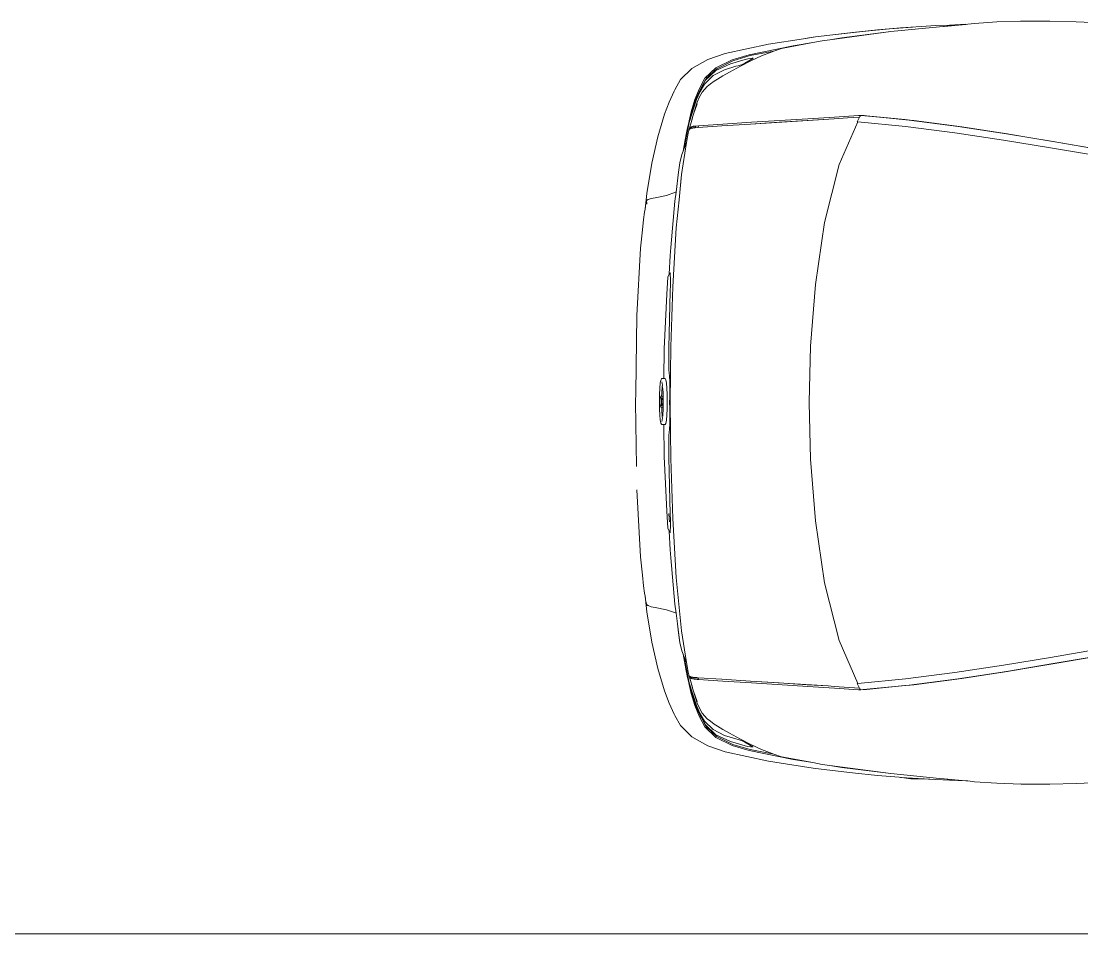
# Model space of a CAD drawing. Header units: inches. Extents: x 1944 to 3775, y -462 to 1299.
# Drawn here: x 3403.1 to 3497.9, y 1212.1 to 1293.6 of the extents above; entities that cross this region are included whole.
import ezdxf

# ---------------------------------------------------------------- set-up
doc = ezdxf.new("R2010")
doc.units = ezdxf.units.IN
doc.header["$MEASUREMENT"] = 0
doc.layers.add('CAR', color=173, linetype='Continuous', lineweight=13)

# ---------------------------------------------------------------- blocks, each defined once
blk = doc.blocks.new('A$C49653148')
at = {"layer": 'CAR'}
for p, q in [((6.109, 33.321), (3.868, 33.094)), ((4.775, 33.182), (7.174, 33.406)), ((6.109, 33.321), (8.164, 33.496)), ((7.174, 33.406), (6.109, 33.321)), ((9.241, 33.567), (7.174, 33.406)), ((7.292, 33.164), (11.657, 33.592)), ((8.164, 33.496), (10.015, 33.623)), ((11.321, 33.7), (10.015, 33.623)), ((12.543, 33.753), (11.321, 33.7)), ((11.657, 33.592), (12.006, 33.617)), ((12.07, 33.617), (11.657, 33.592)), ((12.006, 33.617), (14.001, 33.82)), ((14.001, 33.802), (12.07, 33.617)), ((14.001, 33.82), (12.543, 33.753)), ((14.001, 33.802), (14.001, 33.82)), ((14.185, 33.82), (14.001, 33.802)), ((14.771, 33.892), (14.185, 33.82)), ((16.77, 34.026), (14.771, 33.892)), ((18.942, 34.092), (16.77, 34.026)), ((18.893, 34.084), (21.29, 34.093)), ((18.942, 34.092), (21.29, 34.093)), ((21.292, 34.093), (21.29, 34.093)), ((21.292, 34.093), (21.501, 34.094)), ((21.516, 34.094), (21.501, 34.094)), ((23.868, 34.046), (21.516, 34.094)), ((26.025, 33.952), (23.868, 34.046)), ((-3.627, 32.041), (-0.516, 32.522)), ((-0.516, 32.522), (0.579, 32.691)), ((-0.031, 32.603), (-0.516, 32.522)), ((-0.031, 32.603), (0.579, 32.691)), ((1.165, 32.34), (0.329, 32.183)), ((0.579, 32.691), (1.859, 32.841)), ((1.848, 32.432), (1.165, 32.34)), ((7.292, 33.164), (1.848, 32.432)), ((1.848, 32.432), (2.919, 32.607)), ((1.859, 32.841), (4.775, 33.182)), ((3.868, 33.094), (1.859, 32.841)), ((2.919, 32.607), (7.292, 33.164)), ((3.868, 33.094), (4.775, 33.182)), ((-3.627, 32.041), (-7.519, 31.22)), ((-5.359, 31.1), (-1.415, 31.898)), ((-3.151, 31.423), (-5.279, 31.02)), ((-3.321, 31.364), (-4.263, 31.005)), ((-3.151, 31.423), (-3.321, 31.364)), ((-2.476, 31.658), (-3.151, 31.423)), ((0.329, 32.183), (-2.476, 31.658)), ((-1.415, 31.898), (0.329, 32.183)), ((-9.046, 30.683), (-10.495, 29.865)), ((-7.519, 31.22), (-9.046, 30.683)), ((-8.34, 29.931), (-6.891, 30.639)), ((-6.811, 30.559), (-8.26, 29.851)), ((-5.732, 30.679), (-7.045, 30.298)), ((-6.891, 30.639), (-5.359, 31.1)), ((-5.279, 31.02), (-6.811, 30.559)), ((-5.2, 30.562), (-6.142, 30.07)), ((-6.042, 30.208), (-5.765, 30.357)), ((-5.765, 30.357), (-5.026, 30.764)), ((-5.477, 30.727), (-5.732, 30.679)), ((-5.239, 30.764), (-5.477, 30.727)), ((-5.08, 30.783), (-5.239, 30.764)), ((-4.263, 31.005), (-5.2, 30.562)), ((-5.01, 30.782), (-5.08, 30.783)), ((-5.026, 30.764), (-5.01, 30.782)), ((-10.495, 29.865), (-11.489, 28.873)), ((-9.329, 28.993), (-8.34, 29.931)), ((-8.346, 29.681), (-9.3, 28.78)), ((-8.26, 29.851), (-9.196, 28.963)), ((-8.591, 29.23), (-7.562, 29.752)), ((-7.045, 30.298), (-8.346, 29.681)), ((-7.128, 29.544), (-7.72, 29.21)), ((-7.562, 29.752), (-6.554, 30.063)), ((-6.142, 30.07), (-7.128, 29.544)), ((-6.554, 30.063), (-6.336, 30.111)), ((-6.336, 30.111), (-6.157, 30.164)), ((-6.157, 30.164), (-6.042, 30.208)), ((-11.489, 28.873), (-12.002, 27.954)), ((-9.816, 28.078), (-9.329, 28.993)), ((-9.746, 27.807), (-9.364, 28.476)), ((-9.667, 28.131), (-9.249, 28.912)), ((-9.3, 28.78), (-9.667, 28.131)), ((-9.309, 28.753), (-9.667, 28.131)), ((-9.364, 28.476), (-8.591, 29.23)), ((-8.823, 28.486), (-9.118, 28.261)), ((-8.498, 28.743), (-8.823, 28.486)), ((-8.203, 28.927), (-8.498, 28.743)), ((-7.72, 29.21), (-8.203, 28.927)), ((-12.069, 27.835), (-12.526, 26.85)), ((-12.069, 27.835), (-12.002, 27.954)), ((-10.222, 27.084), (-9.816, 28.078)), ((-9.758, 27.971), (-10.145, 27.12)), ((-10.08, 27.088), (-9.746, 27.807)), ((-9.569, 27.747), (-9.8, 27.321)), ((-9.667, 28.131), (-9.758, 27.971)), ((-9.118, 28.261), (-9.569, 27.747)), ((-12.526, 26.85), (-12.937, 25.776)), ((-10.721, 25.052), (-10.08, 27.088)), ((-10.145, 27.12), (-10.689, 25.193)), ((-10.689, 25.193), (-10.1, 27.102)), ((-10.558, 26), (-10.222, 27.084)), ((-10.003, 26.853), (-10.331, 25.784)), ((-10.024, 26.719), (-10.331, 25.784)), ((-9.8, 27.321), (-10.003, 26.853)), ((-12.937, 25.776), (-13.537, 23.752)), ((-11, 23.968), (-10.558, 26)), ((-10.331, 25.784), (-10.417, 25.521)), ((2.28, 25.521), (4.406, 25.667)), ((4.406, 25.667), (4.545, 25.666)), ((4.545, 25.578), (4.545, 25.666)), ((4.545, 25.666), (4.593, 25.665)), ((4.545, 25.578), (4.593, 25.665)), ((4.593, 25.665), (4.634, 25.665)), ((4.634, 25.665), (4.816, 25.656)), ((4.816, 25.656), (8.935, 25.253)), ((4.816, 25.656), (4.924, 25.651)), ((4.924, 25.651), (4.971, 25.648)), ((8.545, 25.299), (4.971, 25.648)), ((4.971, 25.648), (5.122, 25.638)), ((5.122, 25.638), (8.545, 25.299)), ((-11.088, 23.199), (-10.721, 25.052)), ((-10.87, 24.556), (-10.773, 24.923)), ((-10.773, 24.923), (-10.689, 25.193)), ((-10.485, 25.248), (-10.751, 24.331)), ((-10.614, 24.611), (-10.546, 24.654)), ((-10.548, 24.515), (-10.513, 24.665)), ((-10.546, 24.654), (-10.513, 24.665)), ((-10.513, 24.665), (-10.432, 24.693)), ((-10.417, 25.521), (-10.485, 25.248)), ((-10.422, 25.467), (-10.485, 25.248)), ((-10.432, 24.693), (-10.367, 24.703)), ((-10.406, 24.548), (-10.367, 24.703)), ((-10.367, 24.703), (-10.28, 24.717)), ((-10.28, 24.717), (-10.182, 24.724)), ((-10.182, 24.724), (-10.218, 24.566)), ((-10.182, 24.724), (-10.14, 24.727)), ((-10.178, 24.569), (-10.14, 24.727)), ((-10.14, 24.727), (-9.892, 24.744)), ((-9.892, 24.744), (-9.93, 24.586)), ((-7.806, 24.734), (-9.93, 24.586)), ((-9.892, 24.744), (-7.706, 24.892)), ((-5.236, 24.9), (-7.806, 24.734)), ((-7.706, 24.892), (-5.143, 25.057)), ((2.231, 25.363), (-5.236, 24.9)), ((-2.675, 25.06), (-5.236, 24.9)), ((-0.13, 25.368), (-5.143, 25.057)), ((-0.175, 25.22), (-2.675, 25.06)), ((2.231, 25.363), (-0.175, 25.22)), ((-0.13, 25.368), (2.28, 25.521)), ((3.436, 25.444), (2.231, 25.363)), ((2.69, 21.272), (4.355, 25.094)), ((4.512, 25.518), (3.436, 25.444)), ((4.511, 25.515), (3.436, 25.444)), ((4.282, 25.101), (4.511, 25.515)), ((4.355, 25.094), (4.282, 25.101)), ((8.625, 24.679), (4.355, 25.094)), ((4.511, 25.515), (4.512, 25.518)), ((4.512, 25.518), (4.545, 25.578)), ((8.545, 25.299), (9.026, 25.251)), ((13.024, 24.113), (8.625, 24.679)), ((8.935, 25.253), (13.318, 24.682)), ((13.39, 24.682), (9.026, 25.251)), ((9.026, 25.251), (9.368, 25.217)), ((9.368, 25.217), (13.651, 24.652)), ((13.318, 24.682), (17.648, 24.022)), ((17.72, 24.022), (13.39, 24.682)), ((13.651, 24.652), (17.875, 24.001)), ((-13.537, 23.752), (-14.052, 21.403)), ((-10.87, 24.556), (-11.072, 23.478)), ((-11.072, 23.478), (-11, 23.968)), ((-10.827, 24.092), (-10.96, 23.242)), ((-10.751, 24.331), (-10.827, 24.092)), ((-10.745, 24.343), (-10.751, 24.331)), ((-10.745, 24.343), (-10.7, 24.477)), ((-10.684, 24.445), (-10.745, 24.343)), ((-10.7, 24.477), (-10.656, 24.551)), ((-10.683, 24.446), (-10.684, 24.445)), ((-10.656, 24.551), (-10.683, 24.446)), ((-10.645, 24.471), (-10.683, 24.446)), ((-10.656, 24.551), (-10.624, 24.605)), ((-10.614, 24.611), (-10.645, 24.471)), ((-10.615, 24.49), (-10.645, 24.471)), ((-10.624, 24.605), (-10.614, 24.611)), ((-10.548, 24.515), (-10.615, 24.49)), ((-10.501, 24.532), (-10.548, 24.515)), ((-10.406, 24.548), (-10.501, 24.532)), ((-10.34, 24.557), (-10.406, 24.548)), ((-10.218, 24.566), (-10.34, 24.557)), ((-10.178, 24.569), (-10.218, 24.566)), ((-9.93, 24.586), (-10.178, 24.569)), ((17.375, 23.458), (13.024, 24.113)), ((17.648, 24.022), (21.823, 23.33)), ((17.853, 24), (17.72, 24.022)), ((17.853, 24), (17.875, 24.001)), ((20.005, 23.643), (17.853, 24)), ((17.875, 24.001), (20.005, 23.643)), ((-10.96, 23.242), (-11.407, 20.402)), ((-11.072, 23.478), (-11.259, 22.477)), ((-11.138, 22.799), (-11.223, 22.572)), ((-11.193, 22.696), (-11.17, 22.799)), ((-11.17, 22.799), (-11.147, 22.908)), ((-11.147, 22.908), (-11.088, 23.199)), ((-10.96, 23.242), (-11.138, 22.799)), ((21.571, 22.771), (17.375, 23.458)), ((20.005, 23.643), (22.147, 23.284)), ((25.507, 22.11), (21.571, 22.771)), ((21.823, 23.33), (25.742, 22.664)), ((22.147, 23.284), (26.14, 22.6)), ((-11.372, 22.178), (-11.56, 21.441)), ((-11.259, 22.477), (-11.372, 22.178)), ((-11.223, 22.572), (-11.259, 22.477)), ((-11.223, 22.572), (-11.193, 22.696)), ((-14.052, 21.403), (-14.504, 18.7)), ((-11.56, 21.441), (-11.68, 20.589)), ((1.374, 16.099), (2.69, 21.272)), ((-11.899, 18.82), (-11.68, 20.589)), ((-11.407, 20.402), (-11.629, 18.141)), ((-11.445, 20.092), (-11.629, 18.141)), ((-11.445, 20.092), (-11.407, 20.402)), ((-14.673, 17.282), (-14.504, 18.7)), ((-14.508, 18.164), (-14.532, 18.058)), ((-14.532, 18.058), (-14.402, 18.143)), ((-14.508, 17.731), (-14.532, 18.058)), ((-14.402, 18.143), (-14.131, 18.251)), ((-14.131, 18.251), (-13.762, 18.301)), ((-13.762, 18.301), (-12.742, 18.522)), ((-12.742, 18.522), (-11.934, 18.8)), ((-11.998, 18.021), (-12.369, 13.87)), ((-11.998, 18.021), (-11.899, 18.82)), ((-11.934, 18.8), (-11.899, 18.82)), ((-11.629, 18.141), (-11.877, 15.626)), ((-14.673, 17.282), (-14.709, 17.018)), ((-14.626, 17.619), (-14.673, 17.282)), ((-14.798, 16.38), (-14.913, 15.437)), ((-14.709, 17.018), (-14.798, 16.38)), ((-14.913, 15.437), (-15.083, 13.799)), ((-11.877, 15.626), (-12.193, 10.349)), ((0.554, 10.56), (1.374, 16.099)), ((-15.083, 13.799), (-15.413, 7.788)), ((-12.421, 13.147), (-12.369, 13.87)), ((-12.421, 13.147), (-12.516, 11.494)), ((-12.516, 11.494), (-12.622, 11.22)), ((-12.504, 11.523), (-12.516, 11.494)), ((-12.475, 11.57), (-12.504, 11.523)), ((-12.354, 11.583), (-12.475, 11.57)), ((-12.449, 11.55), (-12.475, 11.57)), ((-12.426, 11.481), (-12.449, 11.55)), ((-12.413, 11.375), (-12.426, 11.481)), ((-12.73, 9.704), (-12.622, 11.22)), ((-12.42, 9.958), (-12.393, 10.506)), ((-12.392, 11.149), (-12.413, 11.375)), ((-12.393, 10.506), (-12.385, 10.847)), ((-12.385, 10.847), (-12.392, 11.149)), ((0.129, 5.059), (0.554, 10.56)), ((-12.73, 9.704), (-12.965, 4.807)), ((-12.55, 4.893), (-12.42, 9.958)), ((-12.193, 10.349), (-12.369, 4.998)), ((-15.413, 7.788), (-15.499, 0.916)), ((-13, 2.149), (-12.965, 4.807)), ((-12.556, 3.233), (-12.55, 4.893)), ((-12.369, 4.998), (-12.392, 2.658)), ((0, 0), (0.129, 5.059)), ((-12.551, 3.01), (-12.556, 3.233)), ((-12.542, 2.872), (-12.551, 3.01)), ((-12.516, 2.695), (-12.542, 2.872)), ((-13.309, 1.73), (-13.26, 2.015)), ((-13.26, 2.015), (-13.204, 2.117)), ((-13.173, 2.149), (-13.204, 2.117)), ((-13, 2.149), (-13.173, 2.149)), ((-12.866, 2.149), (-13, 2.149)), ((-12.808, 2.044), (-12.866, 2.149)), ((-12.759, 1.752), (-12.808, 2.044)), ((-12.489, 2.331), (-12.516, 2.695)), ((-12.468, 1.945), (-12.489, 2.331)), ((-12.466, 1.48), (-12.468, 1.945)), ((-12.392, 2.658), (-12.418, 0)), ((-13.373, 0.734), (-13.347, 1.292)), ((-13.347, 1.292), (-13.309, 1.73)), ((-13.168, 1.831), (-13.185, 1.866)), ((-13.179, 0.836), (-13.168, 1.065)), ((-13.151, 1.775), (-13.168, 1.831)), ((-13.168, 1.065), (-13.154, 1.265)), ((-13.154, 1.265), (-13.139, 1.432)), ((-13.136, 1.701), (-13.151, 1.775)), ((-13.139, 1.432), (-13.117, 1.588)), ((-13.117, 1.588), (-13.136, 1.701)), ((-13.078, 1.183), (-13.098, 1.421)), ((-13.064, 0.943), (-13.078, 1.183)), ((-12.719, 1.306), (-12.759, 1.752)), ((-12.693, 0.741), (-12.719, 1.306)), ((-12.469, 0.462), (-12.467, 0.961)), ((-12.467, 0.961), (-12.466, 1.48)), ((-15.517, 0), (-15.499, 0.916)), ((-15.439, -5.72), (-15.517, 0)), ((-15.499, 0.916), (-15.511, 0)), ((-13.382, 0.09), (-13.373, 0.734)), ((-13.373, -0.554), (-13.382, 0.09)), ((-13.346, 0.086), (-13.34, 0.228)), ((-13.34, -0.056), (-13.346, 0.086)), ((-13.34, 0.228), (-13.32, 0.359)), ((-13.32, 0.359), (-13.289, 0.466)), ((-13.289, 0.466), (-13.249, 0.537)), ((-13.219, 0.567), (-13.249, 0.537)), ((-13.219, 0.567), (-13.187, 0.585)), ((-13.192, 0.233), (-13.191, 0.295)), ((-13.192, 0.171), (-13.192, 0.233)), ((-13.192, 0.108), (-13.192, 0.171)), ((-13.192, 0.035), (-13.192, 0.108)), ((-13.192, -0.038), (-13.192, 0.035)), ((-13.191, 0.356), (-13.189, 0.45)), ((-13.191, 0.295), (-13.191, 0.356)), ((-13.187, 0.585), (-13.179, 0.836)), ((-13.187, 0.556), (-13.187, 0.585)), ((-13.14, 0.39), (-13.167, 0.436)), ((-13.128, 0.568), (-13.164, 0.544)), ((-13.12, 0.335), (-13.14, 0.39)), ((-13.05, 0.568), (-13.128, 0.568)), ((-13.105, 0.266), (-13.12, 0.335)), ((-13.094, 0.182), (-13.105, 0.266)), ((-13.091, 0.083), (-13.094, 0.182)), ((-13.094, -0.016), (-13.091, 0.083)), ((-13.053, 0.678), (-13.064, 0.943)), ((-13.05, 0.568), (-13.053, 0.678)), ((-13.046, 0.393), (-13.05, 0.568)), ((-13.044, 0.09), (-13.046, 0.393)), ((-13.046, -0.205), (-13.044, 0.09)), ((-12.684, 0.09), (-12.693, 0.741)), ((-12.693, -0.561), (-12.684, 0.09)), ((-12.472, 0), (-12.469, 0.462)), ((-12.469, -0.47), (-12.472, 0)), ((-12.418, 0), (-12.392, -2.659)), ((0.129, -5.059), (0, 0)), ((-13.347, -1.112), (-13.373, -0.554)), ((-13.32, -0.187), (-13.34, -0.056)), ((-13.289, -0.293), (-13.32, -0.187)), ((-13.249, -0.364), (-13.289, -0.293)), ((-13.219, -0.395), (-13.249, -0.364)), ((-13.185, -0.413), (-13.219, -0.395)), ((-13.191, -0.11), (-13.192, -0.038)), ((-13.19, -0.181), (-13.191, -0.11)), ((-13.189, -0.284), (-13.19, -0.181)), ((-13.185, -0.413), (-13.186, -0.383)), ((-13.177, -0.658), (-13.185, -0.413)), ((-13.166, -0.881), (-13.177, -0.658)), ((-13.166, -0.269), (-13.139, -0.223)), ((-13.152, -1.075), (-13.166, -0.881)), ((-13.127, -0.394), (-13.163, -0.37)), ((-13.139, -0.223), (-13.12, -0.168)), ((-13.051, -0.394), (-13.127, -0.394)), ((-13.12, -0.168), (-13.105, -0.099)), ((-13.105, -0.099), (-13.094, -0.016)), ((-13.077, -0.979), (-13.063, -0.743)), ((-13.063, -0.743), (-13.053, -0.484)), ((-13.053, -0.484), (-13.051, -0.394)), ((-13.051, -0.394), (-13.046, -0.205)), ((-12.719, -1.126), (-12.693, -0.561)), ((-12.467, -0.961), (-12.469, -0.47)), ((-13.309, -1.55), (-13.347, -1.112)), ((-13.26, -1.835), (-13.309, -1.55)), ((-13.204, -1.937), (-13.26, -1.835)), ((-13.184, -1.685), (-13.166, -1.647)), ((-13.166, -1.647), (-13.149, -1.587)), ((-13.136, -1.236), (-13.152, -1.075)), ((-13.149, -1.587), (-13.133, -1.506)), ((-13.114, -1.386), (-13.136, -1.236)), ((-13.133, -1.506), (-13.114, -1.386)), ((-13.095, -1.215), (-13.077, -0.979)), ((-12.866, -1.969), (-12.808, -1.864)), ((-12.808, -1.864), (-12.759, -1.572)), ((-12.759, -1.572), (-12.719, -1.126)), ((-12.468, -1.945), (-12.466, -1.48)), ((-12.466, -1.48), (-12.467, -0.961)), ((-13.173, -1.969), (-13.204, -1.937)), ((-13.003, -1.969), (-13.173, -1.969)), ((-12.866, -1.969), (-13.003, -1.969)), ((-12.965, -4.807), (-13.003, -1.969)), ((-12.542, -2.872), (-12.516, -2.695)), ((-12.516, -2.695), (-12.489, -2.331)), ((-12.489, -2.331), (-12.468, -1.945)), ((-12.392, -2.659), (-12.369, -4.998)), ((-12.556, -3.233), (-12.551, -3.01)), ((-12.55, -4.893), (-12.556, -3.233)), ((-12.551, -3.01), (-12.542, -2.872)), ((-12.965, -4.807), (-12.73, -9.704)), ((-12.42, -9.958), (-12.55, -4.893)), ((-12.369, -4.998), (-12.193, -10.349)), ((0.554, -10.56), (0.129, -5.059)), ((-15.413, -7.788), (-15.083, -13.799)), ((-12.73, -9.704), (-12.622, -11.22)), ((-12.531, -9.919), (-12.511, -10.368)), ((-12.511, -10.368), (-12.495, -10.656)), ((-12.393, -10.506), (-12.42, -9.958)), ((-12.193, -10.349), (-11.877, -15.626)), ((-12.622, -11.22), (-12.516, -11.494)), ((-12.426, -11.481), (-12.413, -11.375)), ((-12.413, -11.375), (-12.392, -11.149)), ((-12.385, -10.847), (-12.393, -10.506)), ((-12.392, -11.149), (-12.385, -10.847)), ((1.374, -16.099), (0.554, -10.56)), ((-12.516, -11.494), (-12.421, -13.147)), ((-12.516, -11.494), (-12.504, -11.523)), ((-12.504, -11.523), (-12.475, -11.57)), ((-12.475, -11.57), (-12.449, -11.55)), ((-12.475, -11.57), (-12.354, -11.583)), ((-12.449, -11.55), (-12.426, -11.481)), ((-12.369, -13.87), (-12.421, -13.147)), ((-15.083, -13.799), (-14.913, -15.437)), ((-12.369, -13.87), (-11.998, -18.021)), ((-14.913, -15.437), (-14.798, -16.38)), ((-11.445, -20.092), (-11.877, -15.626)), ((2.69, -21.272), (1.374, -16.099)), ((-14.798, -16.38), (-14.709, -17.018)), ((-14.709, -17.018), (-14.666, -17.314)), ((-14.666, -17.314), (-14.631, -17.576)), ((-14.666, -17.314), (-14.643, -17.469)), ((-14.504, -18.7), (-14.631, -17.576)), ((-14.571, -17.838), (-14.532, -18.058)), ((-14.532, -18.058), (-14.508, -18.164)), ((-14.402, -18.143), (-14.532, -18.058)), ((-14.504, -18.7), (-14.052, -21.403)), ((-14.131, -18.251), (-14.402, -18.143)), ((-13.762, -18.301), (-14.131, -18.251)), ((-12.742, -18.522), (-13.762, -18.301)), ((-11.934, -18.8), (-12.742, -18.522)), ((-11.998, -18.021), (-11.895, -18.822)), ((-11.895, -18.822), (-11.934, -18.8)), ((-11.895, -18.822), (-11.774, -19.773)), ((-11.68, -20.589), (-11.774, -19.773)), ((-11.774, -19.773), (-11.56, -21.441)), ((-11.68, -20.589), (-11.56, -21.441)), ((-11.407, -20.402), (-11.445, -20.092)), ((-11.407, -20.402), (-10.96, -23.242)), ((-14.052, -21.403), (-13.537, -23.752)), ((-11.56, -21.441), (-11.372, -22.178)), ((4.355, -25.094), (2.69, -21.272)), ((-11.372, -22.178), (-11.259, -22.477)), ((-11.259, -22.477), (-11.072, -23.478)), ((-11.259, -22.477), (-11.223, -22.572)), ((-11.193, -22.696), (-11.223, -22.572)), ((-11.223, -22.572), (-11.138, -22.799)), ((-11.17, -22.799), (-11.193, -22.696)), ((25.507, -22.11), (21.571, -22.771)), ((21.823, -23.33), (25.742, -22.664)), ((26.14, -22.6), (22.147, -23.284)), ((-11.147, -22.908), (-11.17, -22.799)), ((-11.088, -23.199), (-11.147, -22.908)), ((-11.138, -22.799), (-10.96, -23.242)), ((-10.721, -25.052), (-11.088, -23.199)), ((-11, -23.968), (-11.072, -23.478)), ((-11.072, -23.478), (-10.87, -24.556)), ((-10.96, -23.242), (-10.827, -24.092)), ((17.375, -23.458), (13.024, -24.113)), ((21.571, -22.771), (17.375, -23.458)), ((17.648, -24.022), (21.823, -23.33)), ((20.006, -23.643), (17.853, -24)), ((20.006, -23.643), (17.875, -24.001)), ((22.147, -23.284), (20.006, -23.643)), ((-13.537, -23.752), (-12.937, -25.776)), ((-10.558, -26), (-11, -23.968)), ((-10.773, -24.923), (-10.87, -24.556)), ((-10.827, -24.092), (-10.751, -24.331)), ((-10.751, -24.331), (-10.485, -25.248)), ((-10.751, -24.331), (-10.745, -24.343)), ((-10.7, -24.477), (-10.745, -24.343)), ((-10.745, -24.343), (-10.684, -24.445)), ((-10.656, -24.551), (-10.7, -24.477)), ((-10.684, -24.445), (-10.683, -24.446)), ((-10.683, -24.446), (-10.656, -24.551)), ((-10.683, -24.446), (-10.645, -24.471)), ((-10.624, -24.605), (-10.656, -24.551)), ((-10.645, -24.471), (-10.614, -24.611)), ((-10.645, -24.471), (-10.615, -24.49)), ((-10.614, -24.611), (-10.624, -24.605)), ((-10.615, -24.49), (-10.548, -24.515)), ((-10.546, -24.654), (-10.614, -24.611)), ((-10.513, -24.665), (-10.548, -24.515)), ((-10.548, -24.515), (-10.501, -24.532)), ((-10.501, -24.532), (-10.406, -24.548)), ((-10.367, -24.703), (-10.406, -24.548)), ((-10.406, -24.548), (-10.34, -24.557)), ((-10.34, -24.557), (-10.218, -24.566)), ((-10.218, -24.566), (-10.182, -24.724)), ((-10.218, -24.566), (-10.04, -24.578)), ((-10.012, -24.736), (-10.04, -24.578)), ((-10.04, -24.578), (-9.93, -24.586)), ((-9.93, -24.586), (-9.892, -24.744)), ((-9.93, -24.586), (-7.806, -24.734)), ((13.024, -24.113), (8.625, -24.679)), ((13.318, -24.682), (17.648, -24.022)), ((17.72, -24.022), (13.39, -24.682)), ((17.875, -24.001), (13.651, -24.652)), ((17.853, -24), (17.72, -24.022)), ((17.875, -24.001), (17.853, -24)), ((-10.689, -25.193), (-10.773, -24.923)), ((-10.08, -27.088), (-10.721, -25.052)), ((-10.689, -25.193), (-10.145, -27.12)), ((-10.1, -27.102), (-10.689, -25.193)), ((-10.513, -24.665), (-10.546, -24.654)), ((-10.432, -24.693), (-10.513, -24.665)), ((-10.485, -25.248), (-10.417, -25.521)), ((-10.485, -25.248), (-10.422, -25.467)), ((-10.367, -24.703), (-10.432, -24.693)), ((-10.417, -25.521), (-10.331, -25.784)), ((-10.28, -24.717), (-10.367, -24.703)), ((-10.182, -24.724), (-10.28, -24.717)), ((-10.012, -24.736), (-10.182, -24.724)), ((-9.892, -24.744), (-10.012, -24.736)), ((-7.706, -24.892), (-9.892, -24.744)), ((-7.806, -24.734), (-5.236, -24.9)), ((-5.143, -25.057), (-7.706, -24.892)), ((-5.236, -24.9), (-2.675, -25.06)), ((1.692, -25.329), (-5.236, -24.9)), ((-0.13, -25.368), (-5.143, -25.057)), ((-2.675, -25.06), (-0.175, -25.22)), ((-0.175, -25.22), (1.692, -25.329)), ((2.28, -25.521), (-0.13, -25.368)), ((1.692, -25.329), (2.231, -25.363)), ((2.231, -25.363), (4.511, -25.515)), ((2.231, -25.363), (4.512, -25.518)), ((4.406, -25.667), (2.28, -25.521)), ((4.355, -25.094), (4.282, -25.101)), ((4.282, -25.101), (4.511, -25.515)), ((8.625, -24.679), (4.355, -25.094)), ((4.511, -25.515), (4.512, -25.518)), ((4.512, -25.518), (4.545, -25.578)), ((4.545, -25.666), (4.545, -25.578)), ((4.545, -25.578), (4.593, -25.665)), ((4.816, -25.656), (8.935, -25.253)), ((8.546, -25.299), (4.971, -25.648)), ((8.546, -25.299), (5.122, -25.638)), ((9.026, -25.251), (8.546, -25.299)), ((8.935, -25.253), (13.318, -24.682)), ((13.39, -24.682), (9.026, -25.251)), ((9.368, -25.217), (9.026, -25.251)), ((13.651, -24.652), (9.368, -25.217)), ((-12.937, -25.776), (-12.526, -26.85)), ((-10.222, -27.084), (-10.558, -26)), ((-10.331, -25.784), (-10.003, -26.853)), ((-10.331, -25.784), (-10.024, -26.719)), ((4.545, -25.666), (4.406, -25.667)), ((4.593, -25.665), (4.545, -25.666)), ((4.634, -25.665), (4.593, -25.665)), ((4.816, -25.656), (4.634, -25.665)), ((4.924, -25.651), (4.816, -25.656)), ((4.971, -25.648), (4.924, -25.651)), ((5.122, -25.638), (4.971, -25.648)), ((-12.526, -26.85), (-12.069, -27.835)), ((-9.816, -28.078), (-10.222, -27.084)), ((-10.145, -27.12), (-9.758, -27.971)), ((-9.746, -27.807), (-10.08, -27.088)), ((-10.003, -26.853), (-9.8, -27.321)), ((-9.8, -27.321), (-9.569, -27.747)), ((-12.002, -27.954), (-12.069, -27.835)), ((-12.002, -27.954), (-11.489, -28.873)), ((-9.329, -28.993), (-9.816, -28.078)), ((-9.667, -28.131), (-9.758, -27.971)), ((-9.364, -28.476), (-9.746, -27.807)), ((-9.667, -28.131), (-9.3, -28.78)), ((-9.667, -28.131), (-9.309, -28.753)), ((-9.249, -28.912), (-9.667, -28.131)), ((-9.569, -27.747), (-9.118, -28.261)), ((-9.118, -28.261), (-8.823, -28.486)), ((-11.489, -28.873), (-10.495, -29.865)), ((-8.591, -29.23), (-9.364, -28.476)), ((-8.34, -29.931), (-9.329, -28.993)), ((-9.3, -28.78), (-8.346, -29.681)), ((-9.196, -28.963), (-8.26, -29.851)), ((-8.823, -28.486), (-8.498, -28.743)), ((-7.562, -29.752), (-8.591, -29.23)), ((-8.498, -28.743), (-8.203, -28.927)), ((-8.203, -28.927), (-7.72, -29.21)), ((-7.72, -29.21), (-7.128, -29.544)), ((-10.495, -29.865), (-9.046, -30.683)), ((-8.346, -29.681), (-7.045, -30.298)), ((-6.891, -30.639), (-8.34, -29.931)), ((-8.26, -29.851), (-6.811, -30.559)), ((-6.554, -30.063), (-7.562, -29.752)), ((-7.128, -29.544), (-6.142, -30.07)), ((-7.045, -30.298), (-5.732, -30.679)), ((-6.336, -30.111), (-6.554, -30.063)), ((-6.157, -30.164), (-6.336, -30.111)), ((-6.042, -30.208), (-6.157, -30.164)), ((-6.142, -30.07), (-5.2, -30.562)), ((-5.765, -30.357), (-6.042, -30.208)), ((-9.046, -30.683), (-7.519, -31.22)), ((-7.519, -31.22), (-3.627, -32.041)), ((-5.359, -31.1), (-6.891, -30.639)), ((-6.811, -30.559), (-5.279, -31.02)), ((-5.026, -30.764), (-5.765, -30.357)), ((-5.732, -30.679), (-5.477, -30.727)), ((-5.477, -30.727), (-5.239, -30.764)), ((-1.415, -31.898), (-5.359, -31.1)), ((-5.279, -31.02), (-3.152, -31.423)), ((-5.239, -30.764), (-5.08, -30.783)), ((-5.2, -30.562), (-4.263, -31.005)), ((-5.08, -30.783), (-5.01, -30.782)), ((-5.01, -30.782), (-5.026, -30.764)), ((-4.263, -31.005), (-3.321, -31.364)), ((-0.031, -32.603), (-3.627, -32.041)), ((-3.321, -31.364), (-3.152, -31.423)), ((-3.152, -31.423), (-2.476, -31.658)), ((-2.476, -31.658), (0.329, -32.183)), ((0.329, -32.183), (-1.415, -31.898)), ((0.329, -32.183), (1.165, -32.34)), ((0.579, -32.691), (-0.031, -32.603)), ((3.868, -33.094), (0.579, -32.691)), ((1.165, -32.34), (1.848, -32.432)), ((2.919, -32.607), (1.848, -32.432)), ((1.848, -32.432), (7.292, -33.164)), ((7.292, -33.164), (2.919, -32.607)), ((3.868, -33.094), (6.109, -33.321)), ((11.657, -33.592), (7.292, -33.164)), ((8.059, -33.487), (6.109, -33.321)), ((8.059, -33.487), (9.076, -33.62)), ((8.164, -33.496), (8.059, -33.487)), ((8.164, -33.496), (9.241, -33.567)), ((9.968, -33.62), (8.164, -33.496)), ((9.076, -33.62), (9.968, -33.62)), ((11.321, -33.7), (9.241, -33.567)), ((10.015, -33.623), (9.968, -33.62)), ((10.015, -33.623), (11.321, -33.7)), ((11.321, -33.7), (12.543, -33.753)), ((12.006, -33.617), (11.657, -33.592)), ((11.657, -33.592), (12.07, -33.617)), ((14.001, -33.82), (12.006, -33.617)), ((12.07, -33.617), (14.001, -33.802)), ((12.543, -33.753), (14.001, -33.82)), ((14.001, -33.82), (14.001, -33.802)), ((14.001, -33.802), (14.185, -33.82)), ((14.185, -33.82), (14.771, -33.892)), ((14.771, -33.892), (16.77, -34.026)), ((16.77, -34.026), (18.942, -34.092)), ((21.29, -34.093), (18.893, -34.084)), ((21.29, -34.093), (18.942, -34.092)), ((21.292, -34.093), (21.29, -34.093)), ((21.501, -34.094), (21.292, -34.093)), ((21.501, -34.094), (21.516, -34.094)), ((21.516, -34.094), (23.868, -34.046)), ((23.868, -34.046), (26.025, -33.952))]:
    blk.add_line(p, q, dxfattribs=at)

msp = doc.modelspace()

# ---------------------------------------------------------------- linework, layer by layer
at = {"layer": 'CAR'}
msp.add_line((2001.69, 1212.071), (3554.696, 1212.071), dxfattribs=at)

# ---------------------------------------------------------------- block references
msp.add_blockref('A$C49653148', (3473.566, 1259.551), dxfattribs=at)

doc.saveas('drawing.dxf')
